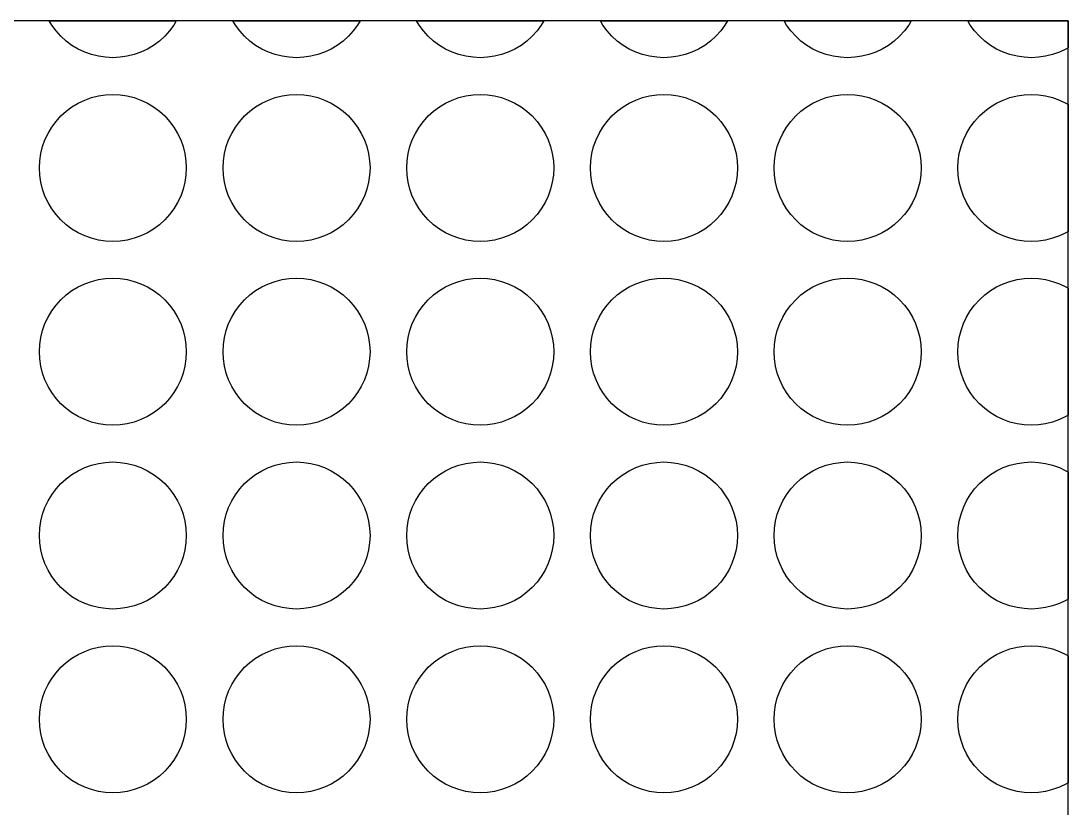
# Model space of a CAD drawing. Header units: millimetres. Extents: x 417.4 to 443.4, y -339.8 to -259.8.
# Drawn here: x 429.14 to 443.39, y -270.54 to -259.83 of the extents above; entities that cross this region are included whole.
import ezdxf

# ---------------------------------------------------------------- set-up
doc = ezdxf.new("R2010")
doc.units = ezdxf.units.MM
doc.layers.add('background', color=7, linetype='Continuous')
doc.layers.add('outline', color=3, linetype='Continuous')

msp = doc.modelspace()

# ---------------------------------------------------------------- linework, layer by layer
at = {"layer": 'background'}
for points in [[(431.251, -259.83), (431.218, -259.886), (431.16, -259.964), (431.094, -260.037), (431.021, -260.103), (430.942, -260.162), (430.858, -260.212), (430.769, -260.254), (430.677, -260.287), (430.582, -260.311), (430.485, -260.325), (430.387, -260.33), (430.289, -260.325), (430.192, -260.311), (430.096, -260.287), (430.004, -260.254), (429.915, -260.212), (429.831, -260.162), (429.752, -260.103), (429.68, -260.037), (429.614, -259.964), (429.555, -259.886), (429.522, -259.83)], [(433.751, -259.83), (433.718, -259.886), (433.66, -259.964), (433.594, -260.037), (433.521, -260.103), (433.442, -260.162), (433.358, -260.212), (433.269, -260.254), (433.177, -260.287), (433.082, -260.311), (432.985, -260.325), (432.887, -260.33), (432.789, -260.325), (432.692, -260.311), (432.596, -260.287), (432.504, -260.254), (432.415, -260.212), (432.331, -260.162), (432.252, -260.103), (432.18, -260.037), (432.114, -259.964), (432.055, -259.886), (432.022, -259.83)], [(436.251, -259.83), (436.218, -259.886), (436.16, -259.964), (436.094, -260.037), (436.021, -260.103), (435.942, -260.162), (435.858, -260.212), (435.769, -260.254), (435.677, -260.287), (435.582, -260.311), (435.485, -260.325), (435.387, -260.33), (435.289, -260.325), (435.192, -260.311), (435.096, -260.287), (435.004, -260.254), (434.915, -260.212), (434.831, -260.162), (434.752, -260.103), (434.68, -260.037), (434.614, -259.964), (434.555, -259.886), (434.522, -259.83)], [(438.751, -259.83), (438.718, -259.886), (438.66, -259.964), (438.594, -260.037), (438.521, -260.103), (438.442, -260.162), (438.358, -260.212), (438.269, -260.254), (438.177, -260.287), (438.082, -260.311), (437.985, -260.325), (437.887, -260.33), (437.789, -260.325), (437.692, -260.311), (437.596, -260.287), (437.504, -260.254), (437.415, -260.212), (437.331, -260.162), (437.252, -260.103), (437.18, -260.037), (437.114, -259.964), (437.055, -259.886), (437.022, -259.83)], [(441.251, -259.83), (441.218, -259.886), (441.16, -259.964), (441.094, -260.037), (441.021, -260.103), (440.942, -260.162), (440.858, -260.212), (440.769, -260.254), (440.677, -260.287), (440.582, -260.311), (440.485, -260.325), (440.387, -260.33), (440.289, -260.325), (440.192, -260.311), (440.096, -260.287), (440.004, -260.254), (439.915, -260.212), (439.831, -260.162), (439.752, -260.103), (439.68, -260.037), (439.614, -259.964), (439.555, -259.886), (439.522, -259.83)], [(443.387, -259.83), (443.387, -260.195), (443.358, -260.212), (443.269, -260.254), (443.177, -260.287), (443.082, -260.311), (442.985, -260.325), (442.887, -260.33), (442.789, -260.325), (442.692, -260.311), (442.596, -260.287), (442.504, -260.254), (442.415, -260.212), (442.331, -260.162), (442.252, -260.103), (442.18, -260.037), (442.114, -259.964), (442.055, -259.886), (442.022, -259.83)], [(431.387, -261.83), (431.382, -261.928), (431.368, -262.025), (431.344, -262.12), (431.311, -262.213), (431.269, -262.301), (431.218, -262.386), (431.16, -262.464), (431.094, -262.537), (431.021, -262.603), (430.942, -262.662), (430.858, -262.712), (430.769, -262.754), (430.677, -262.787), (430.582, -262.811), (430.485, -262.825), (430.387, -262.83), (430.289, -262.825), (430.192, -262.811), (430.096, -262.787), (430.004, -262.754), (429.915, -262.712), (429.831, -262.662), (429.752, -262.603), (429.68, -262.537), (429.614, -262.464), (429.555, -262.386), (429.505, -262.301), (429.463, -262.213), (429.43, -262.12), (429.406, -262.025), (429.392, -261.928), (429.387, -261.83), (429.392, -261.732), (429.406, -261.635), (429.43, -261.54), (429.463, -261.447), (429.505, -261.359), (429.555, -261.275), (429.614, -261.196), (429.68, -261.123), (429.752, -261.057), (429.831, -260.999), (429.915, -260.948), (430.004, -260.906), (430.096, -260.873), (430.192, -260.849), (430.289, -260.835), (430.387, -260.83), (430.485, -260.835), (430.582, -260.849), (430.677, -260.873), (430.769, -260.906), (430.858, -260.948), (430.942, -260.999), (431.021, -261.057), (431.094, -261.123), (431.16, -261.196), (431.218, -261.275), (431.269, -261.359), (431.311, -261.447), (431.344, -261.54), (431.368, -261.635), (431.382, -261.732)], [(433.887, -261.83), (433.882, -261.928), (433.868, -262.025), (433.844, -262.12), (433.811, -262.213), (433.769, -262.301), (433.718, -262.386), (433.66, -262.464), (433.594, -262.537), (433.521, -262.603), (433.442, -262.662), (433.358, -262.712), (433.269, -262.754), (433.177, -262.787), (433.082, -262.811), (432.985, -262.825), (432.887, -262.83), (432.789, -262.825), (432.692, -262.811), (432.596, -262.787), (432.504, -262.754), (432.415, -262.712), (432.331, -262.662), (432.252, -262.603), (432.18, -262.537), (432.114, -262.464), (432.055, -262.386), (432.005, -262.301), (431.963, -262.213), (431.93, -262.12), (431.906, -262.025), (431.892, -261.928), (431.887, -261.83), (431.892, -261.732), (431.906, -261.635), (431.93, -261.54), (431.963, -261.447), (432.005, -261.359), (432.055, -261.275), (432.114, -261.196), (432.18, -261.123), (432.252, -261.057), (432.331, -260.999), (432.415, -260.948), (432.504, -260.906), (432.596, -260.873), (432.692, -260.849), (432.789, -260.835), (432.887, -260.83), (432.985, -260.835), (433.082, -260.849), (433.177, -260.873), (433.269, -260.906), (433.358, -260.948), (433.442, -260.999), (433.521, -261.057), (433.594, -261.123), (433.66, -261.196), (433.718, -261.275), (433.769, -261.359), (433.811, -261.447), (433.844, -261.54), (433.868, -261.635), (433.882, -261.732)], [(436.387, -261.83), (436.382, -261.928), (436.368, -262.025), (436.344, -262.12), (436.311, -262.213), (436.269, -262.301), (436.218, -262.386), (436.16, -262.464), (436.094, -262.537), (436.021, -262.603), (435.942, -262.662), (435.858, -262.712), (435.769, -262.754), (435.677, -262.787), (435.582, -262.811), (435.485, -262.825), (435.387, -262.83), (435.289, -262.825), (435.192, -262.811), (435.096, -262.787), (435.004, -262.754), (434.915, -262.712), (434.831, -262.662), (434.752, -262.603), (434.68, -262.537), (434.614, -262.464), (434.555, -262.386), (434.505, -262.301), (434.463, -262.213), (434.43, -262.12), (434.406, -262.025), (434.392, -261.928), (434.387, -261.83), (434.392, -261.732), (434.406, -261.635), (434.43, -261.54), (434.463, -261.447), (434.505, -261.359), (434.555, -261.275), (434.614, -261.196), (434.68, -261.123), (434.752, -261.057), (434.831, -260.999), (434.915, -260.948), (435.004, -260.906), (435.096, -260.873), (435.192, -260.849), (435.289, -260.835), (435.387, -260.83), (435.485, -260.835), (435.582, -260.849), (435.677, -260.873), (435.769, -260.906), (435.858, -260.948), (435.942, -260.999), (436.021, -261.057), (436.094, -261.123), (436.16, -261.196), (436.218, -261.275), (436.269, -261.359), (436.311, -261.447), (436.344, -261.54), (436.368, -261.635), (436.382, -261.732)], [(438.887, -261.83), (438.882, -261.928), (438.868, -262.025), (438.844, -262.12), (438.811, -262.213), (438.769, -262.301), (438.718, -262.386), (438.66, -262.464), (438.594, -262.537), (438.521, -262.603), (438.442, -262.662), (438.358, -262.712), (438.269, -262.754), (438.177, -262.787), (438.082, -262.811), (437.985, -262.825), (437.887, -262.83), (437.789, -262.825), (437.692, -262.811), (437.596, -262.787), (437.504, -262.754), (437.415, -262.712), (437.331, -262.662), (437.252, -262.603), (437.18, -262.537), (437.114, -262.464), (437.055, -262.386), (437.005, -262.301), (436.963, -262.213), (436.93, -262.12), (436.906, -262.025), (436.892, -261.928), (436.887, -261.83), (436.892, -261.732), (436.906, -261.635), (436.93, -261.54), (436.963, -261.447), (437.005, -261.359), (437.055, -261.275), (437.114, -261.196), (437.18, -261.123), (437.252, -261.057), (437.331, -260.999), (437.415, -260.948), (437.504, -260.906), (437.596, -260.873), (437.692, -260.849), (437.789, -260.835), (437.887, -260.83), (437.985, -260.835), (438.082, -260.849), (438.177, -260.873), (438.269, -260.906), (438.358, -260.948), (438.442, -260.999), (438.521, -261.057), (438.594, -261.123), (438.66, -261.196), (438.718, -261.275), (438.769, -261.359), (438.811, -261.447), (438.844, -261.54), (438.868, -261.635), (438.882, -261.732)], [(441.387, -261.83), (441.382, -261.928), (441.368, -262.025), (441.344, -262.12), (441.311, -262.213), (441.269, -262.301), (441.218, -262.386), (441.16, -262.464), (441.094, -262.537), (441.021, -262.603), (440.942, -262.662), (440.858, -262.712), (440.769, -262.754), (440.677, -262.787), (440.582, -262.811), (440.485, -262.825), (440.387, -262.83), (440.289, -262.825), (440.192, -262.811), (440.096, -262.787), (440.004, -262.754), (439.915, -262.712), (439.831, -262.662), (439.752, -262.603), (439.68, -262.537), (439.614, -262.464), (439.555, -262.386), (439.505, -262.301), (439.463, -262.213), (439.43, -262.12), (439.406, -262.025), (439.392, -261.928), (439.387, -261.83), (439.392, -261.732), (439.406, -261.635), (439.43, -261.54), (439.463, -261.447), (439.505, -261.359), (439.555, -261.275), (439.614, -261.196), (439.68, -261.123), (439.752, -261.057), (439.831, -260.999), (439.915, -260.948), (440.004, -260.906), (440.096, -260.873), (440.192, -260.849), (440.289, -260.835), (440.387, -260.83), (440.485, -260.835), (440.582, -260.849), (440.677, -260.873), (440.769, -260.906), (440.858, -260.948), (440.942, -260.999), (441.021, -261.057), (441.094, -261.123), (441.16, -261.196), (441.218, -261.275), (441.269, -261.359), (441.311, -261.447), (441.344, -261.54), (441.368, -261.635), (441.382, -261.732)], [(443.387, -262.695), (443.358, -262.712), (443.269, -262.754), (443.177, -262.787), (443.082, -262.811), (442.985, -262.825), (442.887, -262.83), (442.789, -262.825), (442.692, -262.811), (442.596, -262.787), (442.504, -262.754), (442.415, -262.712), (442.331, -262.662), (442.252, -262.603), (442.18, -262.537), (442.114, -262.464), (442.055, -262.386), (442.005, -262.301), (441.963, -262.213), (441.93, -262.12), (441.906, -262.025), (441.892, -261.928), (441.887, -261.83), (441.892, -261.732), (441.906, -261.635), (441.93, -261.54), (441.963, -261.447), (442.005, -261.359), (442.055, -261.275), (442.114, -261.196), (442.18, -261.123), (442.252, -261.057), (442.331, -260.999), (442.415, -260.948), (442.504, -260.906), (442.596, -260.873), (442.692, -260.849), (442.789, -260.835), (442.887, -260.83), (442.985, -260.835), (443.082, -260.849), (443.177, -260.873), (443.269, -260.906), (443.358, -260.948), (443.387, -260.965)], [(431.387, -264.33), (431.382, -264.428), (431.368, -264.525), (431.344, -264.62), (431.311, -264.713), (431.269, -264.801), (431.218, -264.886), (431.16, -264.964), (431.094, -265.037), (431.021, -265.103), (430.942, -265.162), (430.858, -265.212), (430.769, -265.254), (430.677, -265.287), (430.582, -265.311), (430.485, -265.325), (430.387, -265.33), (430.289, -265.325), (430.192, -265.311), (430.096, -265.287), (430.004, -265.254), (429.915, -265.212), (429.831, -265.162), (429.752, -265.103), (429.68, -265.037), (429.614, -264.964), (429.555, -264.886), (429.505, -264.801), (429.463, -264.713), (429.43, -264.62), (429.406, -264.525), (429.392, -264.428), (429.387, -264.33), (429.392, -264.232), (429.406, -264.135), (429.43, -264.04), (429.463, -263.947), (429.505, -263.859), (429.555, -263.775), (429.614, -263.696), (429.68, -263.623), (429.752, -263.557), (429.831, -263.499), (429.915, -263.448), (430.004, -263.406), (430.096, -263.373), (430.192, -263.349), (430.289, -263.335), (430.387, -263.33), (430.485, -263.335), (430.582, -263.349), (430.677, -263.373), (430.769, -263.406), (430.858, -263.448), (430.942, -263.499), (431.021, -263.557), (431.094, -263.623), (431.16, -263.696), (431.218, -263.775), (431.269, -263.859), (431.311, -263.947), (431.344, -264.04), (431.368, -264.135), (431.382, -264.232)], [(433.887, -264.33), (433.882, -264.428), (433.868, -264.525), (433.844, -264.62), (433.811, -264.713), (433.769, -264.801), (433.718, -264.886), (433.66, -264.964), (433.594, -265.037), (433.521, -265.103), (433.442, -265.162), (433.358, -265.212), (433.269, -265.254), (433.177, -265.287), (433.082, -265.311), (432.985, -265.325), (432.887, -265.33), (432.789, -265.325), (432.692, -265.311), (432.596, -265.287), (432.504, -265.254), (432.415, -265.212), (432.331, -265.162), (432.252, -265.103), (432.18, -265.037), (432.114, -264.964), (432.055, -264.886), (432.005, -264.801), (431.963, -264.713), (431.93, -264.62), (431.906, -264.525), (431.892, -264.428), (431.887, -264.33), (431.892, -264.232), (431.906, -264.135), (431.93, -264.04), (431.963, -263.947), (432.005, -263.859), (432.055, -263.775), (432.114, -263.696), (432.18, -263.623), (432.252, -263.557), (432.331, -263.499), (432.415, -263.448), (432.504, -263.406), (432.596, -263.373), (432.692, -263.349), (432.789, -263.335), (432.887, -263.33), (432.985, -263.335), (433.082, -263.349), (433.177, -263.373), (433.269, -263.406), (433.358, -263.448), (433.442, -263.499), (433.521, -263.557), (433.594, -263.623), (433.66, -263.696), (433.718, -263.775), (433.769, -263.859), (433.811, -263.947), (433.844, -264.04), (433.868, -264.135), (433.882, -264.232)], [(436.387, -264.33), (436.382, -264.428), (436.368, -264.525), (436.344, -264.62), (436.311, -264.713), (436.269, -264.801), (436.218, -264.886), (436.16, -264.964), (436.094, -265.037), (436.021, -265.103), (435.942, -265.162), (435.858, -265.212), (435.769, -265.254), (435.677, -265.287), (435.582, -265.311), (435.485, -265.325), (435.387, -265.33), (435.289, -265.325), (435.192, -265.311), (435.096, -265.287), (435.004, -265.254), (434.915, -265.212), (434.831, -265.162), (434.752, -265.103), (434.68, -265.037), (434.614, -264.964), (434.555, -264.886), (434.505, -264.801), (434.463, -264.713), (434.43, -264.62), (434.406, -264.525), (434.392, -264.428), (434.387, -264.33), (434.392, -264.232), (434.406, -264.135), (434.43, -264.04), (434.463, -263.947), (434.505, -263.859), (434.555, -263.775), (434.614, -263.696), (434.68, -263.623), (434.752, -263.557), (434.831, -263.499), (434.915, -263.448), (435.004, -263.406), (435.096, -263.373), (435.192, -263.349), (435.289, -263.335), (435.387, -263.33), (435.485, -263.335), (435.582, -263.349), (435.677, -263.373), (435.769, -263.406), (435.858, -263.448), (435.942, -263.499), (436.021, -263.557), (436.094, -263.623), (436.16, -263.696), (436.218, -263.775), (436.269, -263.859), (436.311, -263.947), (436.344, -264.04), (436.368, -264.135), (436.382, -264.232)], [(438.887, -264.33), (438.882, -264.428), (438.868, -264.525), (438.844, -264.62), (438.811, -264.713), (438.769, -264.801), (438.718, -264.886), (438.66, -264.964), (438.594, -265.037), (438.521, -265.103), (438.442, -265.162), (438.358, -265.212), (438.269, -265.254), (438.177, -265.287), (438.082, -265.311), (437.985, -265.325), (437.887, -265.33), (437.789, -265.325), (437.692, -265.311), (437.596, -265.287), (437.504, -265.254), (437.415, -265.212), (437.331, -265.162), (437.252, -265.103), (437.18, -265.037), (437.114, -264.964), (437.055, -264.886), (437.005, -264.801), (436.963, -264.713), (436.93, -264.62), (436.906, -264.525), (436.892, -264.428), (436.887, -264.33), (436.892, -264.232), (436.906, -264.135), (436.93, -264.04), (436.963, -263.947), (437.005, -263.859), (437.055, -263.775), (437.114, -263.696), (437.18, -263.623), (437.252, -263.557), (437.331, -263.499), (437.415, -263.448), (437.504, -263.406), (437.596, -263.373), (437.692, -263.349), (437.789, -263.335), (437.887, -263.33), (437.985, -263.335), (438.082, -263.349), (438.177, -263.373), (438.269, -263.406), (438.358, -263.448), (438.442, -263.499), (438.521, -263.557), (438.594, -263.623), (438.66, -263.696), (438.718, -263.775), (438.769, -263.859), (438.811, -263.947), (438.844, -264.04), (438.868, -264.135), (438.882, -264.232)], [(441.387, -264.33), (441.382, -264.428), (441.368, -264.525), (441.344, -264.62), (441.311, -264.713), (441.269, -264.801), (441.218, -264.886), (441.16, -264.964), (441.094, -265.037), (441.021, -265.103), (440.942, -265.162), (440.858, -265.212), (440.769, -265.254), (440.677, -265.287), (440.582, -265.311), (440.485, -265.325), (440.387, -265.33), (440.289, -265.325), (440.192, -265.311), (440.096, -265.287), (440.004, -265.254), (439.915, -265.212), (439.831, -265.162), (439.752, -265.103), (439.68, -265.037), (439.614, -264.964), (439.555, -264.886), (439.505, -264.801), (439.463, -264.713), (439.43, -264.62), (439.406, -264.525), (439.392, -264.428), (439.387, -264.33), (439.392, -264.232), (439.406, -264.135), (439.43, -264.04), (439.463, -263.947), (439.505, -263.859), (439.555, -263.775), (439.614, -263.696), (439.68, -263.623), (439.752, -263.557), (439.831, -263.499), (439.915, -263.448), (440.004, -263.406), (440.096, -263.373), (440.192, -263.349), (440.289, -263.335), (440.387, -263.33), (440.485, -263.335), (440.582, -263.349), (440.677, -263.373), (440.769, -263.406), (440.858, -263.448), (440.942, -263.499), (441.021, -263.557), (441.094, -263.623), (441.16, -263.696), (441.218, -263.775), (441.269, -263.859), (441.311, -263.947), (441.344, -264.04), (441.368, -264.135), (441.382, -264.232)], [(443.387, -265.195), (443.358, -265.212), (443.269, -265.254), (443.177, -265.287), (443.082, -265.311), (442.985, -265.325), (442.887, -265.33), (442.789, -265.325), (442.692, -265.311), (442.596, -265.287), (442.504, -265.254), (442.415, -265.212), (442.331, -265.162), (442.252, -265.103), (442.18, -265.037), (442.114, -264.964), (442.055, -264.886), (442.005, -264.801), (441.963, -264.713), (441.93, -264.62), (441.906, -264.525), (441.892, -264.428), (441.887, -264.33), (441.892, -264.232), (441.906, -264.135), (441.93, -264.04), (441.963, -263.947), (442.005, -263.859), (442.055, -263.775), (442.114, -263.696), (442.18, -263.623), (442.252, -263.557), (442.331, -263.499), (442.415, -263.448), (442.504, -263.406), (442.596, -263.373), (442.692, -263.349), (442.789, -263.335), (442.887, -263.33), (442.985, -263.335), (443.082, -263.349), (443.177, -263.373), (443.269, -263.406), (443.358, -263.448), (443.387, -263.465)], [(431.387, -266.83), (431.382, -266.928), (431.368, -267.025), (431.344, -267.12), (431.311, -267.213), (431.269, -267.301), (431.218, -267.386), (431.16, -267.464), (431.094, -267.537), (431.021, -267.603), (430.942, -267.662), (430.858, -267.712), (430.769, -267.754), (430.677, -267.787), (430.582, -267.811), (430.485, -267.825), (430.387, -267.83), (430.289, -267.825), (430.192, -267.811), (430.096, -267.787), (430.004, -267.754), (429.915, -267.712), (429.831, -267.662), (429.752, -267.603), (429.68, -267.537), (429.614, -267.464), (429.555, -267.386), (429.505, -267.301), (429.463, -267.213), (429.43, -267.12), (429.406, -267.025), (429.392, -266.928), (429.387, -266.83), (429.392, -266.732), (429.406, -266.635), (429.43, -266.54), (429.463, -266.447), (429.505, -266.359), (429.555, -266.275), (429.614, -266.196), (429.68, -266.123), (429.752, -266.057), (429.831, -265.999), (429.915, -265.948), (430.004, -265.906), (430.096, -265.873), (430.192, -265.849), (430.289, -265.835), (430.387, -265.83), (430.485, -265.835), (430.582, -265.849), (430.677, -265.873), (430.769, -265.906), (430.858, -265.948), (430.942, -265.999), (431.021, -266.057), (431.094, -266.123), (431.16, -266.196), (431.218, -266.275), (431.269, -266.359), (431.311, -266.447), (431.344, -266.54), (431.368, -266.635), (431.382, -266.732)], [(433.887, -266.83), (433.882, -266.928), (433.868, -267.025), (433.844, -267.12), (433.811, -267.213), (433.769, -267.301), (433.718, -267.386), (433.66, -267.464), (433.594, -267.537), (433.521, -267.603), (433.442, -267.662), (433.358, -267.712), (433.269, -267.754), (433.177, -267.787), (433.082, -267.811), (432.985, -267.825), (432.887, -267.83), (432.789, -267.825), (432.692, -267.811), (432.596, -267.787), (432.504, -267.754), (432.415, -267.712), (432.331, -267.662), (432.252, -267.603), (432.18, -267.537), (432.114, -267.464), (432.055, -267.386), (432.005, -267.301), (431.963, -267.213), (431.93, -267.12), (431.906, -267.025), (431.892, -266.928), (431.887, -266.83), (431.892, -266.732), (431.906, -266.635), (431.93, -266.54), (431.963, -266.447), (432.005, -266.359), (432.055, -266.275), (432.114, -266.196), (432.18, -266.123), (432.252, -266.057), (432.331, -265.999), (432.415, -265.948), (432.504, -265.906), (432.596, -265.873), (432.692, -265.849), (432.789, -265.835), (432.887, -265.83), (432.985, -265.835), (433.082, -265.849), (433.177, -265.873), (433.269, -265.906), (433.358, -265.948), (433.442, -265.999), (433.521, -266.057), (433.594, -266.123), (433.66, -266.196), (433.718, -266.275), (433.769, -266.359), (433.811, -266.447), (433.844, -266.54), (433.868, -266.635), (433.882, -266.732)], [(436.387, -266.83), (436.382, -266.928), (436.368, -267.025), (436.344, -267.12), (436.311, -267.213), (436.269, -267.301), (436.218, -267.386), (436.16, -267.464), (436.094, -267.537), (436.021, -267.603), (435.942, -267.662), (435.858, -267.712), (435.769, -267.754), (435.677, -267.787), (435.582, -267.811), (435.485, -267.825), (435.387, -267.83), (435.289, -267.825), (435.192, -267.811), (435.096, -267.787), (435.004, -267.754), (434.915, -267.712), (434.831, -267.662), (434.752, -267.603), (434.68, -267.537), (434.614, -267.464), (434.555, -267.386), (434.505, -267.301), (434.463, -267.213), (434.43, -267.12), (434.406, -267.025), (434.392, -266.928), (434.387, -266.83), (434.392, -266.732), (434.406, -266.635), (434.43, -266.54), (434.463, -266.447), (434.505, -266.359), (434.555, -266.275), (434.614, -266.196), (434.68, -266.123), (434.752, -266.057), (434.831, -265.999), (434.915, -265.948), (435.004, -265.906), (435.096, -265.873), (435.192, -265.849), (435.289, -265.835), (435.387, -265.83), (435.485, -265.835), (435.582, -265.849), (435.677, -265.873), (435.769, -265.906), (435.858, -265.948), (435.942, -265.999), (436.021, -266.057), (436.094, -266.123), (436.16, -266.196), (436.218, -266.275), (436.269, -266.359), (436.311, -266.447), (436.344, -266.54), (436.368, -266.635), (436.382, -266.732)], [(438.887, -266.83), (438.882, -266.928), (438.868, -267.025), (438.844, -267.12), (438.811, -267.213), (438.769, -267.301), (438.718, -267.386), (438.66, -267.464), (438.594, -267.537), (438.521, -267.603), (438.442, -267.662), (438.358, -267.712), (438.269, -267.754), (438.177, -267.787), (438.082, -267.811), (437.985, -267.825), (437.887, -267.83), (437.789, -267.825), (437.692, -267.811), (437.596, -267.787), (437.504, -267.754), (437.415, -267.712), (437.331, -267.662), (437.252, -267.603), (437.18, -267.537), (437.114, -267.464), (437.055, -267.386), (437.005, -267.301), (436.963, -267.213), (436.93, -267.12), (436.906, -267.025), (436.892, -266.928), (436.887, -266.83), (436.892, -266.732), (436.906, -266.635), (436.93, -266.54), (436.963, -266.447), (437.005, -266.359), (437.055, -266.275), (437.114, -266.196), (437.18, -266.123), (437.252, -266.057), (437.331, -265.999), (437.415, -265.948), (437.504, -265.906), (437.596, -265.873), (437.692, -265.849), (437.789, -265.835), (437.887, -265.83), (437.985, -265.835), (438.082, -265.849), (438.177, -265.873), (438.269, -265.906), (438.358, -265.948), (438.442, -265.999), (438.521, -266.057), (438.594, -266.123), (438.66, -266.196), (438.718, -266.275), (438.769, -266.359), (438.811, -266.447), (438.844, -266.54), (438.868, -266.635), (438.882, -266.732)], [(441.387, -266.83), (441.382, -266.928), (441.368, -267.025), (441.344, -267.12), (441.311, -267.213), (441.269, -267.301), (441.218, -267.386), (441.16, -267.464), (441.094, -267.537), (441.021, -267.603), (440.942, -267.662), (440.858, -267.712), (440.769, -267.754), (440.677, -267.787), (440.582, -267.811), (440.485, -267.825), (440.387, -267.83), (440.289, -267.825), (440.192, -267.811), (440.096, -267.787), (440.004, -267.754), (439.915, -267.712), (439.831, -267.662), (439.752, -267.603), (439.68, -267.537), (439.614, -267.464), (439.555, -267.386), (439.505, -267.301), (439.463, -267.213), (439.43, -267.12), (439.406, -267.025), (439.392, -266.928), (439.387, -266.83), (439.392, -266.732), (439.406, -266.635), (439.43, -266.54), (439.463, -266.447), (439.505, -266.359), (439.555, -266.275), (439.614, -266.196), (439.68, -266.123), (439.752, -266.057), (439.831, -265.999), (439.915, -265.948), (440.004, -265.906), (440.096, -265.873), (440.192, -265.849), (440.289, -265.835), (440.387, -265.83), (440.485, -265.835), (440.582, -265.849), (440.677, -265.873), (440.769, -265.906), (440.858, -265.948), (440.942, -265.999), (441.021, -266.057), (441.094, -266.123), (441.16, -266.196), (441.218, -266.275), (441.269, -266.359), (441.311, -266.447), (441.344, -266.54), (441.368, -266.635), (441.382, -266.732)], [(443.387, -267.695), (443.358, -267.712), (443.269, -267.754), (443.177, -267.787), (443.082, -267.811), (442.985, -267.825), (442.887, -267.83), (442.789, -267.825), (442.692, -267.811), (442.596, -267.787), (442.504, -267.754), (442.415, -267.712), (442.331, -267.662), (442.252, -267.603), (442.18, -267.537), (442.114, -267.464), (442.055, -267.386), (442.005, -267.301), (441.963, -267.213), (441.93, -267.12), (441.906, -267.025), (441.892, -266.928), (441.887, -266.83), (441.892, -266.732), (441.906, -266.635), (441.93, -266.54), (441.963, -266.447), (442.005, -266.359), (442.055, -266.275), (442.114, -266.196), (442.18, -266.123), (442.252, -266.057), (442.331, -265.999), (442.415, -265.948), (442.504, -265.906), (442.596, -265.873), (442.692, -265.849), (442.789, -265.835), (442.887, -265.83), (442.985, -265.835), (443.082, -265.849), (443.177, -265.873), (443.269, -265.906), (443.358, -265.948), (443.387, -265.965)], [(431.387, -269.33), (431.382, -269.428), (431.368, -269.525), (431.344, -269.62), (431.311, -269.713), (431.269, -269.801), (431.218, -269.886), (431.16, -269.964), (431.094, -270.037), (431.021, -270.103), (430.942, -270.162), (430.858, -270.212), (430.769, -270.254), (430.677, -270.287), (430.582, -270.311), (430.485, -270.325), (430.387, -270.33), (430.289, -270.325), (430.192, -270.311), (430.096, -270.287), (430.004, -270.254), (429.915, -270.212), (429.831, -270.162), (429.752, -270.103), (429.68, -270.037), (429.614, -269.964), (429.555, -269.886), (429.505, -269.801), (429.463, -269.713), (429.43, -269.62), (429.406, -269.525), (429.392, -269.428), (429.387, -269.33), (429.392, -269.232), (429.406, -269.135), (429.43, -269.04), (429.463, -268.947), (429.505, -268.859), (429.555, -268.775), (429.614, -268.696), (429.68, -268.623), (429.752, -268.557), (429.831, -268.499), (429.915, -268.448), (430.004, -268.406), (430.096, -268.373), (430.192, -268.349), (430.289, -268.335), (430.387, -268.33), (430.485, -268.335), (430.582, -268.349), (430.677, -268.373), (430.769, -268.406), (430.858, -268.448), (430.942, -268.499), (431.021, -268.557), (431.094, -268.623), (431.16, -268.696), (431.218, -268.775), (431.269, -268.859), (431.311, -268.947), (431.344, -269.04), (431.368, -269.135), (431.382, -269.232)], [(433.887, -269.33), (433.882, -269.428), (433.868, -269.525), (433.844, -269.62), (433.811, -269.713), (433.769, -269.801), (433.718, -269.886), (433.66, -269.964), (433.594, -270.037), (433.521, -270.103), (433.442, -270.162), (433.358, -270.212), (433.269, -270.254), (433.177, -270.287), (433.082, -270.311), (432.985, -270.325), (432.887, -270.33), (432.789, -270.325), (432.692, -270.311), (432.596, -270.287), (432.504, -270.254), (432.415, -270.212), (432.331, -270.162), (432.252, -270.103), (432.18, -270.037), (432.114, -269.964), (432.055, -269.886), (432.005, -269.801), (431.963, -269.713), (431.93, -269.62), (431.906, -269.525), (431.892, -269.428), (431.887, -269.33), (431.892, -269.232), (431.906, -269.135), (431.93, -269.04), (431.963, -268.947), (432.005, -268.859), (432.055, -268.775), (432.114, -268.696), (432.18, -268.623), (432.252, -268.557), (432.331, -268.499), (432.415, -268.448), (432.504, -268.406), (432.596, -268.373), (432.692, -268.349), (432.789, -268.335), (432.887, -268.33), (432.985, -268.335), (433.082, -268.349), (433.177, -268.373), (433.269, -268.406), (433.358, -268.448), (433.442, -268.499), (433.521, -268.557), (433.594, -268.623), (433.66, -268.696), (433.718, -268.775), (433.769, -268.859), (433.811, -268.947), (433.844, -269.04), (433.868, -269.135), (433.882, -269.232)], [(436.387, -269.33), (436.382, -269.428), (436.368, -269.525), (436.344, -269.62), (436.311, -269.713), (436.269, -269.801), (436.218, -269.886), (436.16, -269.964), (436.094, -270.037), (436.021, -270.103), (435.942, -270.162), (435.858, -270.212), (435.769, -270.254), (435.677, -270.287), (435.582, -270.311), (435.485, -270.325), (435.387, -270.33), (435.289, -270.325), (435.192, -270.311), (435.096, -270.287), (435.004, -270.254), (434.915, -270.212), (434.831, -270.162), (434.752, -270.103), (434.68, -270.037), (434.614, -269.964), (434.555, -269.886), (434.505, -269.801), (434.463, -269.713), (434.43, -269.62), (434.406, -269.525), (434.392, -269.428), (434.387, -269.33), (434.392, -269.232), (434.406, -269.135), (434.43, -269.04), (434.463, -268.947), (434.505, -268.859), (434.555, -268.775), (434.614, -268.696), (434.68, -268.623), (434.752, -268.557), (434.831, -268.499), (434.915, -268.448), (435.004, -268.406), (435.096, -268.373), (435.192, -268.349), (435.289, -268.335), (435.387, -268.33), (435.485, -268.335), (435.582, -268.349), (435.677, -268.373), (435.769, -268.406), (435.858, -268.448), (435.942, -268.499), (436.021, -268.557), (436.094, -268.623), (436.16, -268.696), (436.218, -268.775), (436.269, -268.859), (436.311, -268.947), (436.344, -269.04), (436.368, -269.135), (436.382, -269.232)], [(438.887, -269.33), (438.882, -269.428), (438.868, -269.525), (438.844, -269.62), (438.811, -269.713), (438.769, -269.801), (438.718, -269.886), (438.66, -269.964), (438.594, -270.037), (438.521, -270.103), (438.442, -270.162), (438.358, -270.212), (438.269, -270.254), (438.177, -270.287), (438.082, -270.311), (437.985, -270.325), (437.887, -270.33), (437.789, -270.325), (437.692, -270.311), (437.596, -270.287), (437.504, -270.254), (437.415, -270.212), (437.331, -270.162), (437.252, -270.103), (437.18, -270.037), (437.114, -269.964), (437.055, -269.886), (437.005, -269.801), (436.963, -269.713), (436.93, -269.62), (436.906, -269.525), (436.892, -269.428), (436.887, -269.33), (436.892, -269.232), (436.906, -269.135), (436.93, -269.04), (436.963, -268.947), (437.005, -268.859), (437.055, -268.775), (437.114, -268.696), (437.18, -268.623), (437.252, -268.557), (437.331, -268.499), (437.415, -268.448), (437.504, -268.406), (437.596, -268.373), (437.692, -268.349), (437.789, -268.335), (437.887, -268.33), (437.985, -268.335), (438.082, -268.349), (438.177, -268.373), (438.269, -268.406), (438.358, -268.448), (438.442, -268.499), (438.521, -268.557), (438.594, -268.623), (438.66, -268.696), (438.718, -268.775), (438.769, -268.859), (438.811, -268.947), (438.844, -269.04), (438.868, -269.135), (438.882, -269.232)], [(441.387, -269.33), (441.382, -269.428), (441.368, -269.525), (441.344, -269.62), (441.311, -269.713), (441.269, -269.801), (441.218, -269.886), (441.16, -269.964), (441.094, -270.037), (441.021, -270.103), (440.942, -270.162), (440.858, -270.212), (440.769, -270.254), (440.677, -270.287), (440.582, -270.311), (440.485, -270.325), (440.387, -270.33), (440.289, -270.325), (440.192, -270.311), (440.096, -270.287), (440.004, -270.254), (439.915, -270.212), (439.831, -270.162), (439.752, -270.103), (439.68, -270.037), (439.614, -269.964), (439.555, -269.886), (439.505, -269.801), (439.463, -269.713), (439.43, -269.62), (439.406, -269.525), (439.392, -269.428), (439.387, -269.33), (439.392, -269.232), (439.406, -269.135), (439.43, -269.04), (439.463, -268.947), (439.505, -268.859), (439.555, -268.775), (439.614, -268.696), (439.68, -268.623), (439.752, -268.557), (439.831, -268.499), (439.915, -268.448), (440.004, -268.406), (440.096, -268.373), (440.192, -268.349), (440.289, -268.335), (440.387, -268.33), (440.485, -268.335), (440.582, -268.349), (440.677, -268.373), (440.769, -268.406), (440.858, -268.448), (440.942, -268.499), (441.021, -268.557), (441.094, -268.623), (441.16, -268.696), (441.218, -268.775), (441.269, -268.859), (441.311, -268.947), (441.344, -269.04), (441.368, -269.135), (441.382, -269.232)], [(443.387, -270.195), (443.358, -270.212), (443.269, -270.254), (443.177, -270.287), (443.082, -270.311), (442.985, -270.325), (442.887, -270.33), (442.789, -270.325), (442.692, -270.311), (442.596, -270.287), (442.504, -270.254), (442.415, -270.212), (442.331, -270.162), (442.252, -270.103), (442.18, -270.037), (442.114, -269.964), (442.055, -269.886), (442.005, -269.801), (441.963, -269.713), (441.93, -269.62), (441.906, -269.525), (441.892, -269.428), (441.887, -269.33), (441.892, -269.232), (441.906, -269.135), (441.93, -269.04), (441.963, -268.947), (442.005, -268.859), (442.055, -268.775), (442.114, -268.696), (442.18, -268.623), (442.252, -268.557), (442.331, -268.499), (442.415, -268.448), (442.504, -268.406), (442.596, -268.373), (442.692, -268.349), (442.789, -268.335), (442.887, -268.33), (442.985, -268.335), (443.082, -268.349), (443.177, -268.373), (443.269, -268.406), (443.358, -268.448), (443.387, -268.465)]]:
    msp.add_lwpolyline(points, close=True, dxfattribs=at)
at = {"layer": 'outline'}
msp.add_lwpolyline([(417.387, -339.83), (443.387, -339.83), (443.387, -259.83), (417.387, -259.83), (417.387, -339.83)], close=True, dxfattribs=at)

doc.saveas('drawing.dxf')
